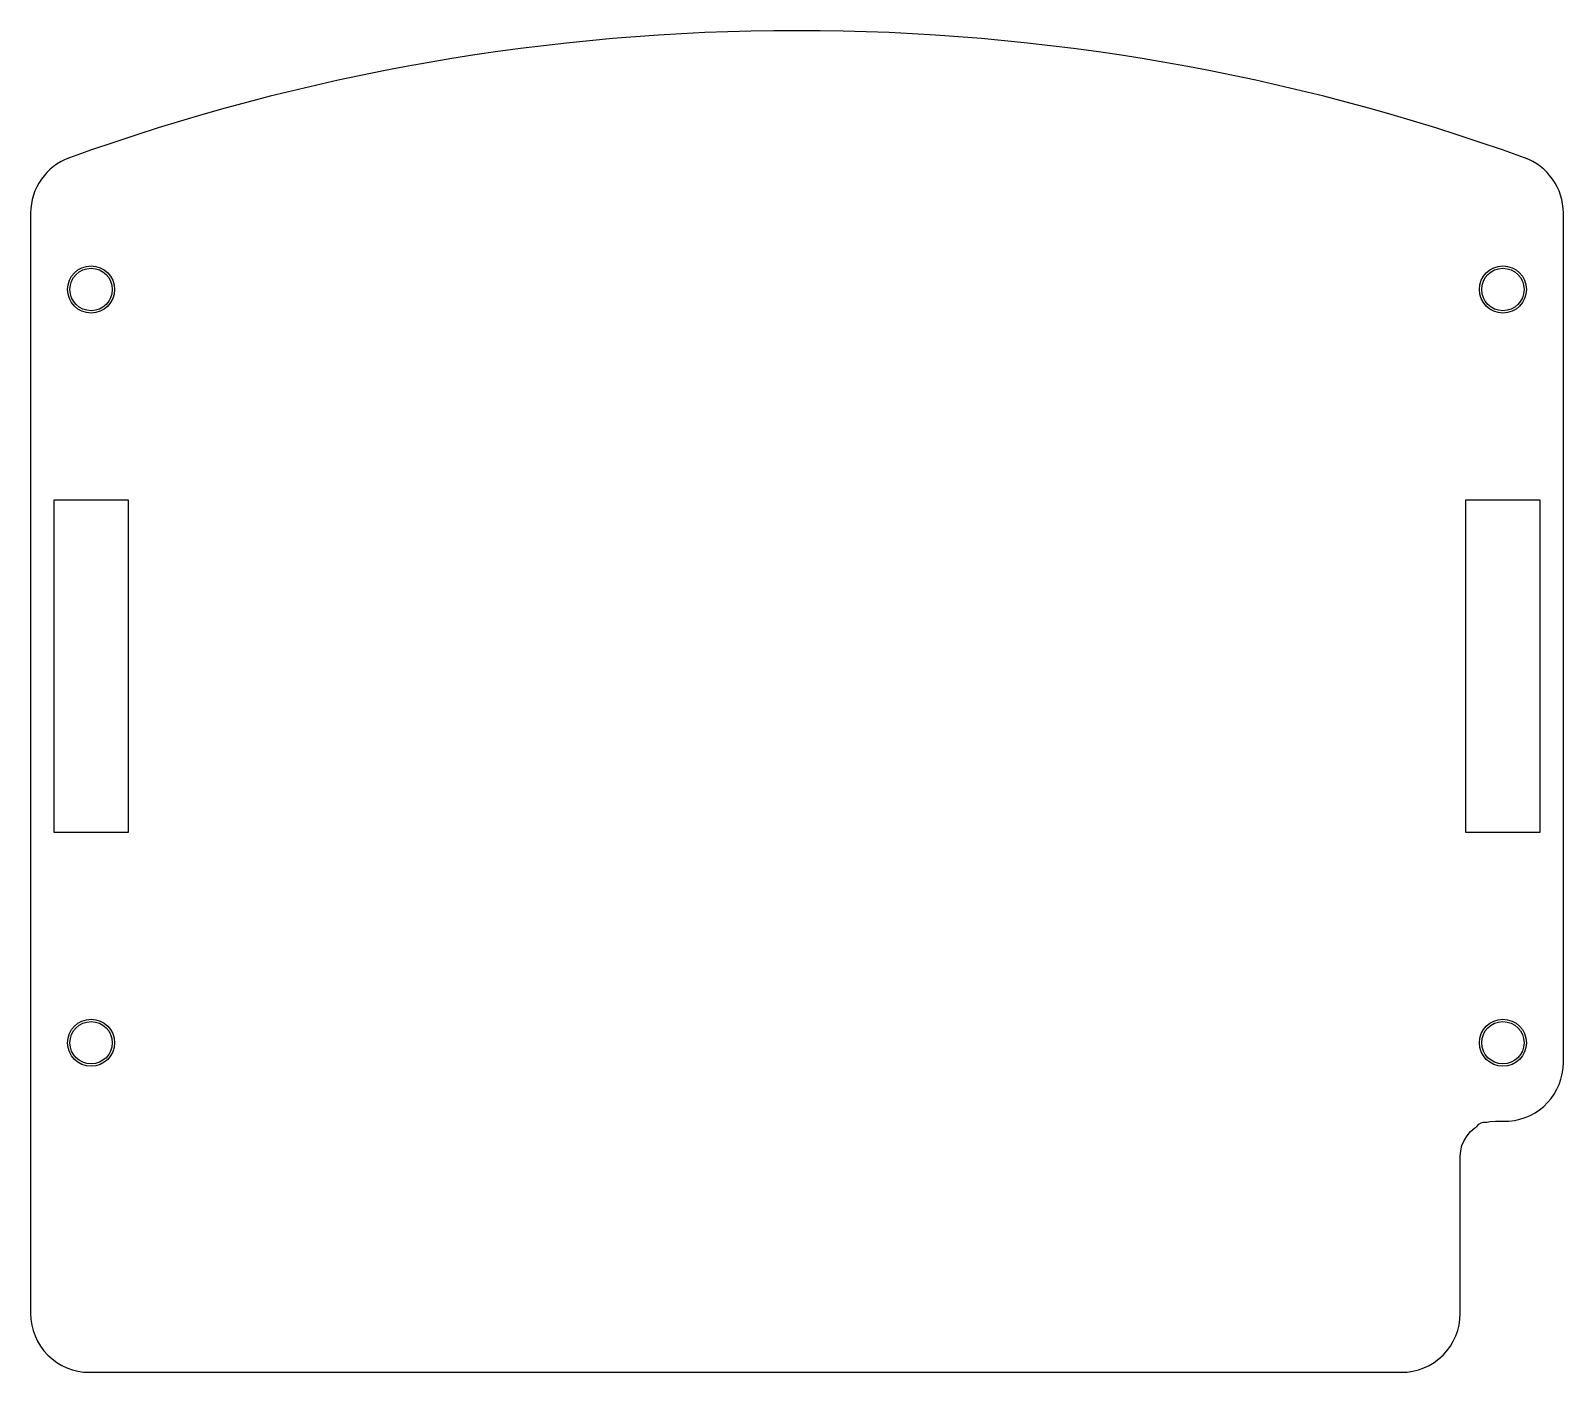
# Model space of a CAD drawing. Header units: millimetres. Extents: x -116.4 to -51.2, y 3.7 to 60.7.
import ezdxf

# ---------------------------------------------------------------- set-up
doc = ezdxf.new("R2010")
doc.units = ezdxf.units.MM
doc.layers.get('0').update_dxf_attribs({"linetype": 'CONTINUOUS'})

msp = doc.modelspace()

# ---------------------------------------------------------------- linework, layer by layer
msp.add_lwpolyline([(-55.598, 6.57), (-55.598, 12.91), (-55.579, 13.144), (-55.524, 13.373), (-55.434, 13.591), (-55.311, 13.791), (-55.158, 13.97), (-54.979, 14.123), (-54.877, 14.186), (-54.875, 14.193), (-54.809, 14.281), (-54.715, 14.339), (-54.607, 14.36), (-54.464, 14.36), (-54.332, 14.391), (-54.098, 14.41), (-53.538, 14.41, 0.393377), (-51.217, 16.903), (-51.217, 52.984, 0.316213), (-52.869, 55.336, 0.174614), (-114.704, 55.336, 0.316213), (-116.357, 52.984), (-116.357, 6.24, 0.414214), (-113.857, 3.74), (-60.257, 3.74), (-58.098, 3.74, 0.414214), (-55.598, 6.24)], format="xyb", close=True)
for points in [[(-112.217, 26.67), (-115.357, 26.67), (-115.357, 40.81), (-112.217, 40.81)], [(-55.357, 26.67), (-55.357, 40.81), (-52.217, 40.81), (-52.217, 26.67)]]:
    msp.add_lwpolyline(points, close=True)
for centre, radius in [((-113.787, 49.74), 1), ((-113.787, 49.74), 0.9), ((-53.787, 49.74), 1), ((-53.787, 49.74), 0.9), ((-113.787, 17.74), 1), ((-113.787, 17.74), 0.9), ((-53.787, 17.74), 1), ((-53.787, 17.74), 0.9)]:
    msp.add_circle(centre, radius)

doc.saveas('drawing.dxf')
